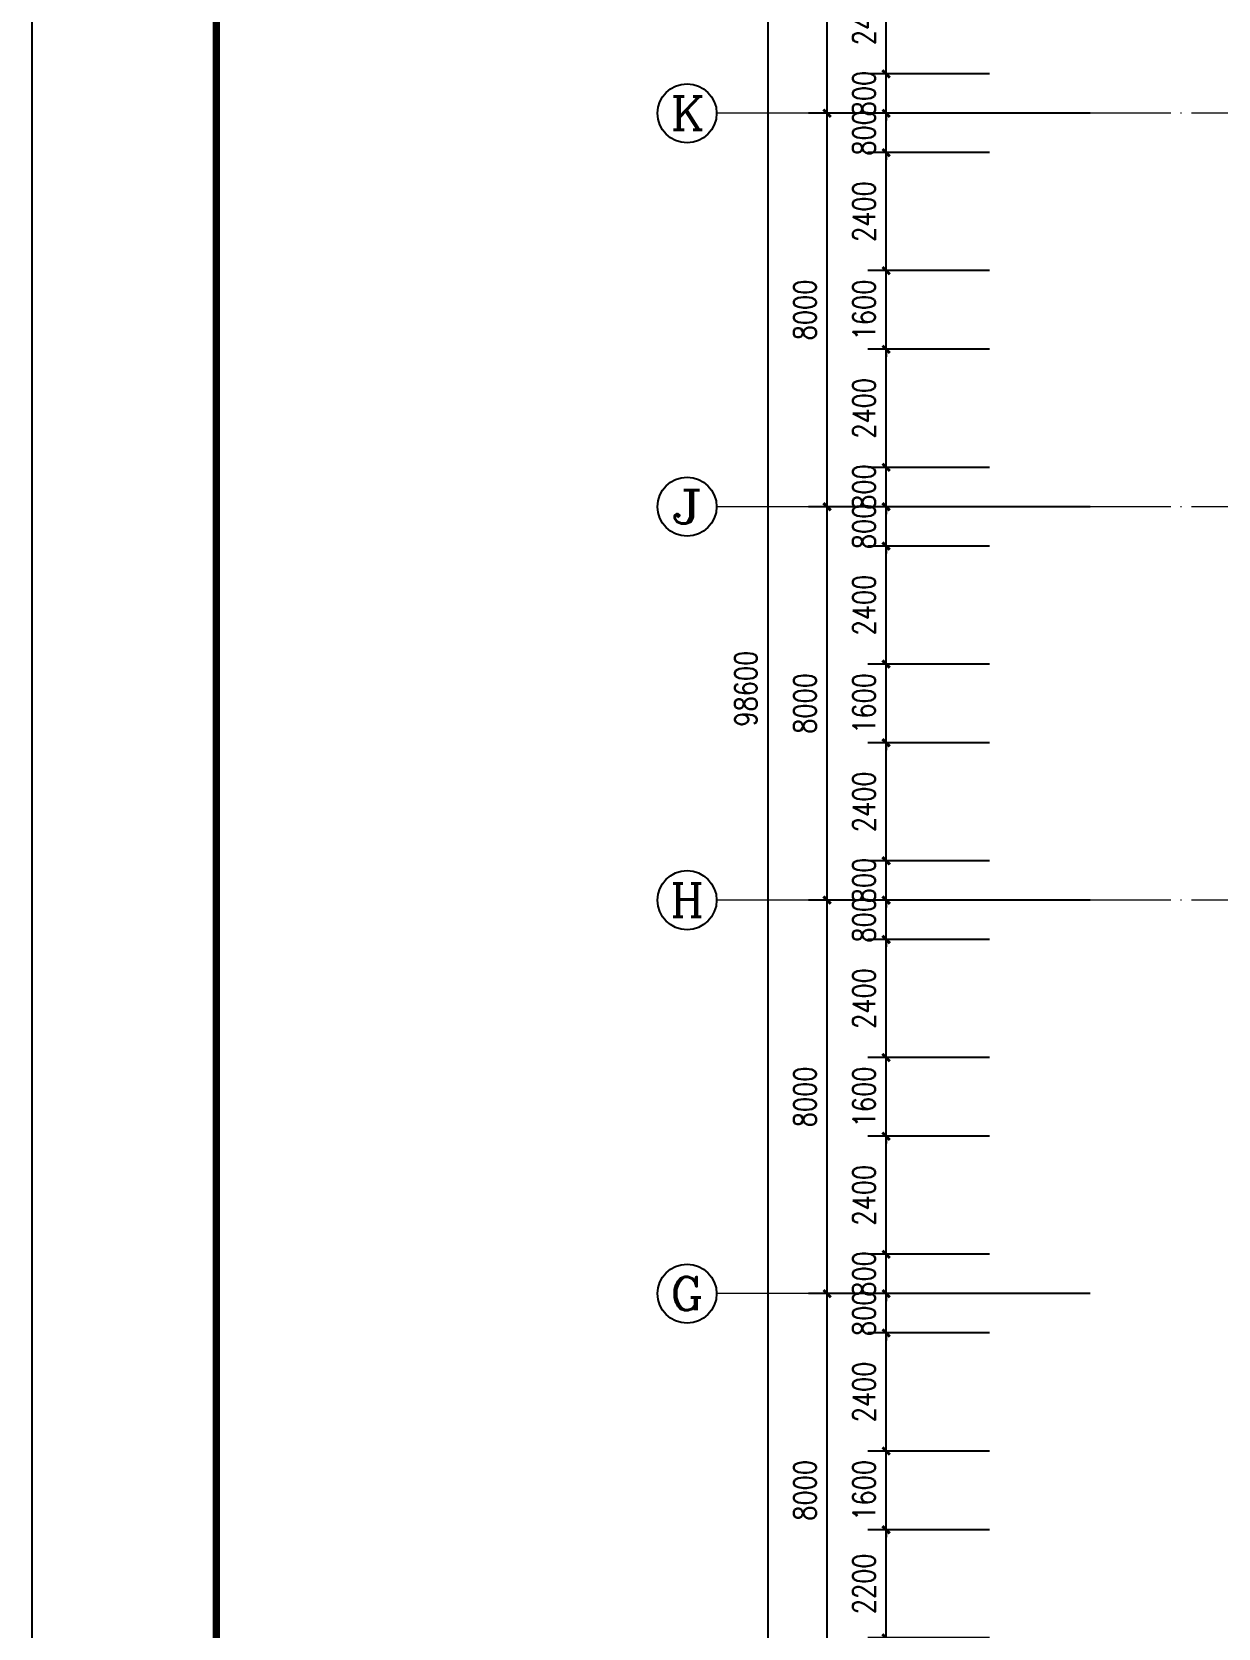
# Model space of a CAD drawing. Extents: x 1417642 to 3570900, y 124798 to 1191112.
# Drawn here: x 1417642 to 1441751, y 296417 to 328871 of the extents above; entities that cross this region are included whole.
import ezdxf
from ezdxf.enums import TextEntityAlignment as Align

# ---------------------------------------------------------------- set-up
doc = ezdxf.new("R2010")
doc.units = 0
doc.header["$LTSCALE"] = 1000
doc.header["$MEASUREMENT"] = 0
doc.linetypes.add('DOTE', pattern=[2.42, 2, -0.2, 0.02, -0.2])
doc.layers.get('0').update_dxf_attribs({"linetype": 'CONTINUOUS'})
doc.layers.get('Defpoints').update_dxf_attribs({"linetype": 'CONTINUOUS'})
for name, color, linetype in [('AXIS', 3, 'CONTINUOUS'), ('AXIS_TEXT', 7, 'CONTINUOUS'), ('DOTE', 1, 'DOTE'), ('PUB_DIM', 3, 'CONTINUOUS'), ('PUB_TITLE', 4, 'CONTINUOUS')]:
    doc.layers.add(name, color=color, linetype=linetype)
doc.styles.add('_TCH_AXIS', font='COMPLEX', dxfattribs={"bigfont": 'GBCBIG'})
doc.styles.add('DIM_FONT', font='SIMPLEX.shx', dxfattribs={"width": 0.8})
doc.dimstyles.new('DIMN150', dxfattribs={"dimscale": 1.5, "dimtxt": 300, "dimasz": 100, "dimexe": 250, "dimexo": 300, "dimgap": 150, "dimtad": 1, "dimdec": 0, "dimzin": 0, "dimdsep": 46, "dimtxsty": 'DIM_FONT', "dimblk": 'ARCHTICK', "dimcen": 0.09, "dimdle": 1.5, "dimclrt": 7, "dimazin": 2, "dimtfac": 1, "dimtdec": 0, "dimtix": 1, "dimtmove": 2, "dimatfit": 3, "dimldrblk": 'ARCHTICK', "dimfxl": 1, "dimtolj": 1, "dimtzin": 0, "dimarcsym": 0})

# ---------------------------------------------------------------- blocks, each defined once
blk = doc.blocks.new('_ArchTick')
at = {"color": 0, "linetype": 'ByBlock', "const_width": 0.4}
blk.add_lwpolyline([(-0.5, -0.5), (0.5, 0.5)], dxfattribs=at)
blk = doc.blocks.new('*D1230')
at = {"layer": 'Defpoints', "color": 0}
for p in [(1432604, 364817), (1436111, 364817), (1436111, 266217)]:
    blk.add_point(p, dxfattribs=at)
at = {"layer": 'PUB_DIM', "color": 0, "lineweight": -2}
for p, q in [((1435661, 364817), (1432229, 364817)), ((1432604, 266215), (1432604, 364819)), ((1435661, 266217), (1432229, 266217))]:
    blk.add_line(p, q, dxfattribs=at)
at = {"layer": 'PUB_DIM', "color": 0, "lineweight": -2, "xscale": 150, "yscale": 150, "zscale": 150}
for p, rotation in [((1432604, 364817), 90), ((1432604, 266217), 270)]:
    blk.add_blockref('_ArchTick', p, dxfattribs=dict(at, rotation=rotation))
at = {"layer": 'PUB_DIM', "color": 7, "insert": (1432154, 315517), "char_height": 450, "attachment_point": 5, "rotation": 90, "style": 'DIM_FONT'}
blk.add_mtext('\\A1;98600', dxfattribs=at)
blk = doc.blocks.new('*D1236')
at = {"layer": 'AXIS', "color": 0, "lineweight": -2}
for p, q in [((1439153, 335217), (1433429, 335217)), ((1433804, 327215), (1433804, 335219)), ((1439153, 327217), (1433429, 327217))]:
    blk.add_line(p, q, dxfattribs=at)
at = {"layer": 'Defpoints', "color": 0}
for p in [(1433804, 335217), (1439603, 335217), (1439603, 327217)]:
    blk.add_point(p, dxfattribs=at)
at = {"layer": 'AXIS', "color": 0, "lineweight": -2, "xscale": 150, "yscale": 150, "zscale": 150}
for p, rotation in [((1433804, 335217), 90), ((1433804, 327217), 270)]:
    blk.add_blockref('_ArchTick', p, dxfattribs=dict(at, rotation=rotation))
at = {"layer": 'AXIS', "color": 7, "insert": (1433354, 331217), "char_height": 450, "attachment_point": 5, "rotation": 90, "style": 'DIM_FONT'}
blk.add_mtext('\\A1;8000', dxfattribs=at)
blk = doc.blocks.new('*D1237')
at = {"layer": 'AXIS', "color": 0, "lineweight": -2}
for p, q in [((1439153, 327217), (1433429, 327217)), ((1433804, 319215), (1433804, 327219)), ((1439153, 319217), (1433429, 319217))]:
    blk.add_line(p, q, dxfattribs=at)
at = {"layer": 'Defpoints', "color": 0}
for p in [(1433804, 327217), (1439603, 327217), (1439603, 319217)]:
    blk.add_point(p, dxfattribs=at)
at = {"layer": 'AXIS', "color": 0, "lineweight": -2, "xscale": 150, "yscale": 150, "zscale": 150}
for p, rotation in [((1433804, 327217), 90), ((1433804, 319217), 270)]:
    blk.add_blockref('_ArchTick', p, dxfattribs=dict(at, rotation=rotation))
at = {"layer": 'AXIS', "color": 7, "insert": (1433354, 323217), "char_height": 450, "attachment_point": 5, "rotation": 90, "style": 'DIM_FONT'}
blk.add_mtext('\\A1;8000', dxfattribs=at)
blk = doc.blocks.new('*D1238')
at = {"layer": 'AXIS', "color": 0, "lineweight": -2}
for p, q in [((1439153, 319217), (1433429, 319217)), ((1433804, 311215), (1433804, 319219)), ((1439153, 311217), (1433429, 311217))]:
    blk.add_line(p, q, dxfattribs=at)
at = {"layer": 'Defpoints', "color": 0}
for p in [(1433804, 319217), (1439603, 319217), (1439603, 311217)]:
    blk.add_point(p, dxfattribs=at)
at = {"layer": 'AXIS', "color": 0, "lineweight": -2, "xscale": 150, "yscale": 150, "zscale": 150}
for p, rotation in [((1433804, 319217), 90), ((1433804, 311217), 270)]:
    blk.add_blockref('_ArchTick', p, dxfattribs=dict(at, rotation=rotation))
at = {"layer": 'AXIS', "color": 7, "insert": (1433354, 315217), "char_height": 450, "attachment_point": 5, "rotation": 90, "style": 'DIM_FONT'}
blk.add_mtext('\\A1;8000', dxfattribs=at)
blk = doc.blocks.new('*D1239')
at = {"layer": 'AXIS', "color": 0, "lineweight": -2}
for p, q in [((1439153, 311217), (1433429, 311217)), ((1433804, 303215), (1433804, 311219)), ((1439153, 303217), (1433429, 303217))]:
    blk.add_line(p, q, dxfattribs=at)
at = {"layer": 'Defpoints', "color": 0}
for p in [(1433804, 311217), (1439603, 311217), (1439603, 303217)]:
    blk.add_point(p, dxfattribs=at)
at = {"layer": 'AXIS', "color": 0, "lineweight": -2, "xscale": 150, "yscale": 150, "zscale": 150}
for p, rotation in [((1433804, 311217), 90), ((1433804, 303217), 270)]:
    blk.add_blockref('_ArchTick', p, dxfattribs=dict(at, rotation=rotation))
at = {"layer": 'AXIS', "color": 7, "insert": (1433354, 307217), "char_height": 450, "attachment_point": 5, "rotation": 90, "style": 'DIM_FONT'}
blk.add_mtext('\\A1;8000', dxfattribs=at)
blk = doc.blocks.new('*D1240')
at = {"layer": 'AXIS', "color": 0, "lineweight": -2}
for p, q in [((1439153, 303217), (1433429, 303217)), ((1433804, 295215), (1433804, 303219)), ((1439153, 295217), (1433429, 295217))]:
    blk.add_line(p, q, dxfattribs=at)
at = {"layer": 'Defpoints', "color": 0}
for p in [(1433804, 303217), (1439603, 303217), (1439603, 295217)]:
    blk.add_point(p, dxfattribs=at)
at = {"layer": 'AXIS', "color": 0, "lineweight": -2, "xscale": 150, "yscale": 150, "zscale": 150}
for p, rotation in [((1433804, 303217), 90), ((1433804, 295217), 270)]:
    blk.add_blockref('_ArchTick', p, dxfattribs=dict(at, rotation=rotation))
at = {"layer": 'AXIS', "color": 7, "insert": (1433354, 299217), "char_height": 450, "attachment_point": 5, "rotation": 90, "style": 'DIM_FONT'}
blk.add_mtext('\\A1;8000', dxfattribs=at)
blk = doc.blocks.new('*D1255')
at = {"layer": 'Defpoints', "color": 0}
for p in [(1435004, 330417), (1437553, 330417), (1437553, 328017)]:
    blk.add_point(p, dxfattribs=at)
at = {"layer": 'PUB_DIM', "color": 0, "lineweight": -2}
for p, q in [((1437103, 330417), (1434629, 330417)), ((1435004, 328015), (1435004, 330419)), ((1437103, 328017), (1434629, 328017))]:
    blk.add_line(p, q, dxfattribs=at)
at = {"layer": 'PUB_DIM', "color": 0, "lineweight": -2, "xscale": 150, "yscale": 150, "zscale": 150}
for p, rotation in [((1435004, 330417), 90), ((1435004, 328017), 270)]:
    blk.add_blockref('_ArchTick', p, dxfattribs=dict(at, rotation=rotation))
at = {"layer": 'PUB_DIM', "color": 7, "insert": (1434554, 329217), "char_height": 450, "attachment_point": 5, "rotation": 90, "style": 'DIM_FONT'}
blk.add_mtext('\\A1;2400', dxfattribs=at)
blk = doc.blocks.new('*D1256')
at = {"layer": 'Defpoints', "color": 0}
for p in [(1435004, 328017), (1437553, 328017), (1437553, 327217)]:
    blk.add_point(p, dxfattribs=at)
at = {"layer": 'PUB_DIM', "color": 0, "lineweight": -2}
for p, q in [((1435004, 328017), (1435004, 328167)), ((1437103, 328017), (1434629, 328017)), ((1435004, 327217), (1435004, 328017)), ((1437103, 327217), (1434629, 327217)), ((1435004, 327217), (1435004, 327067))]:
    blk.add_line(p, q, dxfattribs=at)
at = {"layer": 'PUB_DIM', "color": 0, "lineweight": -2, "xscale": 150, "yscale": 150, "zscale": 150}
for p, rotation in [((1435004, 328017), 270), ((1435004, 327217), 90)]:
    blk.add_blockref('_ArchTick', p, dxfattribs=dict(at, rotation=rotation))
at = {"layer": 'PUB_DIM', "color": 7, "insert": (1434554, 327617), "char_height": 450, "attachment_point": 5, "rotation": 90, "style": 'DIM_FONT'}
blk.add_mtext('\\A1;800', dxfattribs=at)
blk = doc.blocks.new('*D1257')
at = {"layer": 'Defpoints', "color": 0}
for p in [(1435004, 327217), (1437553, 327217), (1437553, 326417)]:
    blk.add_point(p, dxfattribs=at)
at = {"layer": 'PUB_DIM', "color": 0, "lineweight": -2}
for p, q in [((1437103, 327217), (1434629, 327217)), ((1435004, 327217), (1435004, 327367)), ((1435004, 326417), (1435004, 327217)), ((1437103, 326417), (1434629, 326417)), ((1435004, 326417), (1435004, 326267))]:
    blk.add_line(p, q, dxfattribs=at)
at = {"layer": 'PUB_DIM', "color": 0, "lineweight": -2, "xscale": 150, "yscale": 150, "zscale": 150}
for p, rotation in [((1435004, 327217), 270), ((1435004, 326417), 90)]:
    blk.add_blockref('_ArchTick', p, dxfattribs=dict(at, rotation=rotation))
at = {"layer": 'PUB_DIM', "color": 7, "insert": (1434554, 326817), "char_height": 450, "attachment_point": 5, "rotation": 90, "style": 'DIM_FONT'}
blk.add_mtext('\\A1;800', dxfattribs=at)
blk = doc.blocks.new('*D1258')
at = {"layer": 'Defpoints', "color": 0}
for p in [(1435004, 326417), (1437553, 326417), (1437553, 324017)]:
    blk.add_point(p, dxfattribs=at)
at = {"layer": 'PUB_DIM', "color": 0, "lineweight": -2}
for p, q in [((1437103, 326417), (1434629, 326417)), ((1435004, 324015), (1435004, 326419)), ((1437103, 324017), (1434629, 324017))]:
    blk.add_line(p, q, dxfattribs=at)
at = {"layer": 'PUB_DIM', "color": 0, "lineweight": -2, "xscale": 150, "yscale": 150, "zscale": 150}
for p, rotation in [((1435004, 326417), 90), ((1435004, 324017), 270)]:
    blk.add_blockref('_ArchTick', p, dxfattribs=dict(at, rotation=rotation))
at = {"layer": 'PUB_DIM', "color": 7, "insert": (1434554, 325217), "char_height": 450, "attachment_point": 5, "rotation": 90, "style": 'DIM_FONT'}
blk.add_mtext('\\A1;2400', dxfattribs=at)
blk = doc.blocks.new('*D1259')
at = {"layer": 'Defpoints', "color": 0}
for p in [(1435004, 324017), (1437553, 324017), (1437553, 322417)]:
    blk.add_point(p, dxfattribs=at)
at = {"layer": 'PUB_DIM', "color": 0, "lineweight": -2}
for p, q in [((1437103, 324017), (1434629, 324017)), ((1435004, 324017), (1435004, 324167)), ((1435004, 322417), (1435004, 324017)), ((1437103, 322417), (1434629, 322417)), ((1435004, 322417), (1435004, 322267))]:
    blk.add_line(p, q, dxfattribs=at)
at = {"layer": 'PUB_DIM', "color": 0, "lineweight": -2, "xscale": 150, "yscale": 150, "zscale": 150}
for p, rotation in [((1435004, 324017), 270), ((1435004, 322417), 90)]:
    blk.add_blockref('_ArchTick', p, dxfattribs=dict(at, rotation=rotation))
at = {"layer": 'PUB_DIM', "color": 7, "insert": (1434554, 323217), "char_height": 450, "attachment_point": 5, "rotation": 90, "style": 'DIM_FONT'}
blk.add_mtext('\\A1;1600', dxfattribs=at)
blk = doc.blocks.new('*D1260')
at = {"layer": 'Defpoints', "color": 0}
for p in [(1435004, 322417), (1437553, 322417), (1437553, 320017)]:
    blk.add_point(p, dxfattribs=at)
at = {"layer": 'PUB_DIM', "color": 0, "lineweight": -2}
for p, q in [((1437103, 322417), (1434629, 322417)), ((1435004, 320015), (1435004, 322419)), ((1437103, 320017), (1434629, 320017))]:
    blk.add_line(p, q, dxfattribs=at)
at = {"layer": 'PUB_DIM', "color": 0, "lineweight": -2, "xscale": 150, "yscale": 150, "zscale": 150}
for p, rotation in [((1435004, 322417), 90), ((1435004, 320017), 270)]:
    blk.add_blockref('_ArchTick', p, dxfattribs=dict(at, rotation=rotation))
at = {"layer": 'PUB_DIM', "color": 7, "insert": (1434554, 321217), "char_height": 450, "attachment_point": 5, "rotation": 90, "style": 'DIM_FONT'}
blk.add_mtext('\\A1;2400', dxfattribs=at)
blk = doc.blocks.new('*D1261')
at = {"layer": 'Defpoints', "color": 0}
for p in [(1435004, 320017), (1437553, 320017), (1437553, 319217)]:
    blk.add_point(p, dxfattribs=at)
at = {"layer": 'PUB_DIM', "color": 0, "lineweight": -2}
for p, q in [((1437103, 320017), (1434629, 320017)), ((1435004, 320017), (1435004, 320167)), ((1435004, 319217), (1435004, 320017)), ((1437103, 319217), (1434629, 319217)), ((1435004, 319217), (1435004, 319067))]:
    blk.add_line(p, q, dxfattribs=at)
at = {"layer": 'PUB_DIM', "color": 0, "lineweight": -2, "xscale": 150, "yscale": 150, "zscale": 150}
for p, rotation in [((1435004, 320017), 270), ((1435004, 319217), 90)]:
    blk.add_blockref('_ArchTick', p, dxfattribs=dict(at, rotation=rotation))
at = {"layer": 'PUB_DIM', "color": 7, "insert": (1434554, 319617), "char_height": 450, "attachment_point": 5, "rotation": 90, "style": 'DIM_FONT'}
blk.add_mtext('\\A1;800', dxfattribs=at)
blk = doc.blocks.new('*D1262')
at = {"layer": 'Defpoints', "color": 0}
for p in [(1435004, 319217), (1437553, 319217), (1437553, 318417)]:
    blk.add_point(p, dxfattribs=at)
at = {"layer": 'PUB_DIM', "color": 0, "lineweight": -2}
for p, q in [((1435004, 319217), (1435004, 319367)), ((1437103, 319217), (1434629, 319217)), ((1435004, 318417), (1435004, 319217)), ((1437103, 318417), (1434629, 318417)), ((1435004, 318417), (1435004, 318267))]:
    blk.add_line(p, q, dxfattribs=at)
at = {"layer": 'PUB_DIM', "color": 0, "lineweight": -2, "xscale": 150, "yscale": 150, "zscale": 150}
for p, rotation in [((1435004, 319217), 270), ((1435004, 318417), 90)]:
    blk.add_blockref('_ArchTick', p, dxfattribs=dict(at, rotation=rotation))
at = {"layer": 'PUB_DIM', "color": 7, "insert": (1434554, 318817), "char_height": 450, "attachment_point": 5, "rotation": 90, "style": 'DIM_FONT'}
blk.add_mtext('\\A1;800', dxfattribs=at)
blk = doc.blocks.new('*D1263')
at = {"layer": 'Defpoints', "color": 0}
for p in [(1435004, 318417), (1437553, 318417), (1437553, 316017)]:
    blk.add_point(p, dxfattribs=at)
at = {"layer": 'PUB_DIM', "color": 0, "lineweight": -2}
for p, q in [((1437103, 318417), (1434629, 318417)), ((1435004, 316015), (1435004, 318419)), ((1437103, 316017), (1434629, 316017))]:
    blk.add_line(p, q, dxfattribs=at)
at = {"layer": 'PUB_DIM', "color": 0, "lineweight": -2, "xscale": 150, "yscale": 150, "zscale": 150}
for p, rotation in [((1435004, 318417), 90), ((1435004, 316017), 270)]:
    blk.add_blockref('_ArchTick', p, dxfattribs=dict(at, rotation=rotation))
at = {"layer": 'PUB_DIM', "color": 7, "insert": (1434554, 317217), "char_height": 450, "attachment_point": 5, "rotation": 90, "style": 'DIM_FONT'}
blk.add_mtext('\\A1;2400', dxfattribs=at)
blk = doc.blocks.new('*D1264')
at = {"layer": 'Defpoints', "color": 0}
for p in [(1435004, 316017), (1437553, 316017), (1437553, 314417)]:
    blk.add_point(p, dxfattribs=at)
at = {"layer": 'PUB_DIM', "color": 0, "lineweight": -2}
for p, q in [((1435004, 316017), (1435004, 316167)), ((1437103, 316017), (1434629, 316017)), ((1435004, 314417), (1435004, 316017)), ((1437103, 314417), (1434629, 314417)), ((1435004, 314417), (1435004, 314267))]:
    blk.add_line(p, q, dxfattribs=at)
at = {"layer": 'PUB_DIM', "color": 0, "lineweight": -2, "xscale": 150, "yscale": 150, "zscale": 150}
for p, rotation in [((1435004, 316017), 270), ((1435004, 314417), 90)]:
    blk.add_blockref('_ArchTick', p, dxfattribs=dict(at, rotation=rotation))
at = {"layer": 'PUB_DIM', "color": 7, "insert": (1434554, 315217), "char_height": 450, "attachment_point": 5, "rotation": 90, "style": 'DIM_FONT'}
blk.add_mtext('\\A1;1600', dxfattribs=at)
blk = doc.blocks.new('*D1265')
at = {"layer": 'Defpoints', "color": 0}
for p in [(1435004, 314417), (1437553, 314417), (1437553, 312017)]:
    blk.add_point(p, dxfattribs=at)
at = {"layer": 'PUB_DIM', "color": 0, "lineweight": -2}
for p, q in [((1437103, 314417), (1434629, 314417)), ((1435004, 312015), (1435004, 314419)), ((1437103, 312017), (1434629, 312017))]:
    blk.add_line(p, q, dxfattribs=at)
at = {"layer": 'PUB_DIM', "color": 0, "lineweight": -2, "xscale": 150, "yscale": 150, "zscale": 150}
for p, rotation in [((1435004, 314417), 90), ((1435004, 312017), 270)]:
    blk.add_blockref('_ArchTick', p, dxfattribs=dict(at, rotation=rotation))
at = {"layer": 'PUB_DIM', "color": 7, "insert": (1434554, 313217), "char_height": 450, "attachment_point": 5, "rotation": 90, "style": 'DIM_FONT'}
blk.add_mtext('\\A1;2400', dxfattribs=at)
blk = doc.blocks.new('*D1266')
at = {"layer": 'Defpoints', "color": 0}
for p in [(1435004, 312017), (1437553, 312017), (1437553, 311217)]:
    blk.add_point(p, dxfattribs=at)
at = {"layer": 'PUB_DIM', "color": 0, "lineweight": -2}
for p, q in [((1437103, 312017), (1434629, 312017)), ((1435004, 312017), (1435004, 312167)), ((1435004, 311217), (1435004, 312017)), ((1437103, 311217), (1434629, 311217)), ((1435004, 311217), (1435004, 311067))]:
    blk.add_line(p, q, dxfattribs=at)
at = {"layer": 'PUB_DIM', "color": 0, "lineweight": -2, "xscale": 150, "yscale": 150, "zscale": 150}
for p, rotation in [((1435004, 312017), 270), ((1435004, 311217), 90)]:
    blk.add_blockref('_ArchTick', p, dxfattribs=dict(at, rotation=rotation))
at = {"layer": 'PUB_DIM', "color": 7, "insert": (1434554, 311617), "char_height": 450, "attachment_point": 5, "rotation": 90, "style": 'DIM_FONT'}
blk.add_mtext('\\A1;800', dxfattribs=at)
blk = doc.blocks.new('*D1267')
at = {"layer": 'Defpoints', "color": 0}
for p in [(1435004, 311217), (1437553, 311217), (1437553, 310417)]:
    blk.add_point(p, dxfattribs=at)
at = {"layer": 'PUB_DIM', "color": 0, "lineweight": -2}
for p, q in [((1435004, 311217), (1435004, 311367)), ((1437103, 311217), (1434629, 311217)), ((1435004, 310417), (1435004, 311217)), ((1437103, 310417), (1434629, 310417)), ((1435004, 310417), (1435004, 310267))]:
    blk.add_line(p, q, dxfattribs=at)
at = {"layer": 'PUB_DIM', "color": 0, "lineweight": -2, "xscale": 150, "yscale": 150, "zscale": 150}
for p, rotation in [((1435004, 311217), 270), ((1435004, 310417), 90)]:
    blk.add_blockref('_ArchTick', p, dxfattribs=dict(at, rotation=rotation))
at = {"layer": 'PUB_DIM', "color": 7, "insert": (1434554, 310817), "char_height": 450, "attachment_point": 5, "rotation": 90, "style": 'DIM_FONT'}
blk.add_mtext('\\A1;800', dxfattribs=at)
blk = doc.blocks.new('*D1268')
at = {"layer": 'Defpoints', "color": 0}
for p in [(1435004, 310417), (1437553, 310417), (1437553, 308017)]:
    blk.add_point(p, dxfattribs=at)
at = {"layer": 'PUB_DIM', "color": 0, "lineweight": -2}
for p, q in [((1437103, 310417), (1434629, 310417)), ((1435004, 308015), (1435004, 310419)), ((1437103, 308017), (1434629, 308017))]:
    blk.add_line(p, q, dxfattribs=at)
at = {"layer": 'PUB_DIM', "color": 0, "lineweight": -2, "xscale": 150, "yscale": 150, "zscale": 150}
for p, rotation in [((1435004, 310417), 90), ((1435004, 308017), 270)]:
    blk.add_blockref('_ArchTick', p, dxfattribs=dict(at, rotation=rotation))
at = {"layer": 'PUB_DIM', "color": 7, "insert": (1434554, 309217), "char_height": 450, "attachment_point": 5, "rotation": 90, "style": 'DIM_FONT'}
blk.add_mtext('\\A1;2400', dxfattribs=at)
blk = doc.blocks.new('*D1269')
at = {"layer": 'Defpoints', "color": 0}
for p in [(1435004, 308017), (1437553, 308017), (1437553, 306417)]:
    blk.add_point(p, dxfattribs=at)
at = {"layer": 'PUB_DIM', "color": 0, "lineweight": -2}
for p, q in [((1437103, 308017), (1434629, 308017)), ((1435004, 308017), (1435004, 308167)), ((1435004, 306417), (1435004, 308017)), ((1437103, 306417), (1434629, 306417)), ((1435004, 306417), (1435004, 306267))]:
    blk.add_line(p, q, dxfattribs=at)
at = {"layer": 'PUB_DIM', "color": 0, "lineweight": -2, "xscale": 150, "yscale": 150, "zscale": 150}
for p, rotation in [((1435004, 308017), 270), ((1435004, 306417), 90)]:
    blk.add_blockref('_ArchTick', p, dxfattribs=dict(at, rotation=rotation))
at = {"layer": 'PUB_DIM', "color": 7, "insert": (1434554, 307217), "char_height": 450, "attachment_point": 5, "rotation": 90, "style": 'DIM_FONT'}
blk.add_mtext('\\A1;1600', dxfattribs=at)
blk = doc.blocks.new('*D1270')
at = {"layer": 'Defpoints', "color": 0}
for p in [(1435004, 306417), (1437553, 306417), (1437553, 304017)]:
    blk.add_point(p, dxfattribs=at)
at = {"layer": 'PUB_DIM', "color": 0, "lineweight": -2}
for p, q in [((1437103, 306417), (1434629, 306417)), ((1435004, 304015), (1435004, 306419)), ((1437103, 304017), (1434629, 304017))]:
    blk.add_line(p, q, dxfattribs=at)
at = {"layer": 'PUB_DIM', "color": 0, "lineweight": -2, "xscale": 150, "yscale": 150, "zscale": 150}
for p, rotation in [((1435004, 306417), 90), ((1435004, 304017), 270)]:
    blk.add_blockref('_ArchTick', p, dxfattribs=dict(at, rotation=rotation))
at = {"layer": 'PUB_DIM', "color": 7, "insert": (1434554, 305217), "char_height": 450, "attachment_point": 5, "rotation": 90, "style": 'DIM_FONT'}
blk.add_mtext('\\A1;2400', dxfattribs=at)
blk = doc.blocks.new('*D1271')
at = {"layer": 'Defpoints', "color": 0}
for p in [(1435004, 304017), (1437553, 304017), (1437553, 303217)]:
    blk.add_point(p, dxfattribs=at)
at = {"layer": 'PUB_DIM', "color": 0, "lineweight": -2}
for p, q in [((1435004, 304017), (1435004, 304167)), ((1437103, 304017), (1434629, 304017)), ((1435004, 303217), (1435004, 304017)), ((1437103, 303217), (1434629, 303217)), ((1435004, 303217), (1435004, 303067))]:
    blk.add_line(p, q, dxfattribs=at)
at = {"layer": 'PUB_DIM', "color": 0, "lineweight": -2, "xscale": 150, "yscale": 150, "zscale": 150}
for p, rotation in [((1435004, 304017), 270), ((1435004, 303217), 90)]:
    blk.add_blockref('_ArchTick', p, dxfattribs=dict(at, rotation=rotation))
at = {"layer": 'PUB_DIM', "color": 7, "insert": (1434554, 303617), "char_height": 450, "attachment_point": 5, "rotation": 90, "style": 'DIM_FONT'}
blk.add_mtext('\\A1;800', dxfattribs=at)
blk = doc.blocks.new('*D1272')
at = {"layer": 'Defpoints', "color": 0}
for p in [(1435004, 303217), (1437553, 303217), (1437553, 302417)]:
    blk.add_point(p, dxfattribs=at)
at = {"layer": 'PUB_DIM', "color": 0, "lineweight": -2}
for p, q in [((1437103, 303217), (1434629, 303217)), ((1435004, 303217), (1435004, 303367)), ((1435004, 302417), (1435004, 303217)), ((1437103, 302417), (1434629, 302417)), ((1435004, 302417), (1435004, 302267))]:
    blk.add_line(p, q, dxfattribs=at)
at = {"layer": 'PUB_DIM', "color": 0, "lineweight": -2, "xscale": 150, "yscale": 150, "zscale": 150}
for p, rotation in [((1435004, 303217), 270), ((1435004, 302417), 90)]:
    blk.add_blockref('_ArchTick', p, dxfattribs=dict(at, rotation=rotation))
at = {"layer": 'PUB_DIM', "color": 7, "insert": (1434554, 302817), "char_height": 450, "attachment_point": 5, "rotation": 90, "style": 'DIM_FONT'}
blk.add_mtext('\\A1;800', dxfattribs=at)
blk = doc.blocks.new('*D1273')
at = {"layer": 'Defpoints', "color": 0}
for p in [(1435004, 302417), (1437553, 302417), (1437553, 300017)]:
    blk.add_point(p, dxfattribs=at)
at = {"layer": 'PUB_DIM', "color": 0, "lineweight": -2}
for p, q in [((1437103, 302417), (1434629, 302417)), ((1435004, 300015), (1435004, 302419)), ((1437103, 300017), (1434629, 300017))]:
    blk.add_line(p, q, dxfattribs=at)
at = {"layer": 'PUB_DIM', "color": 0, "lineweight": -2, "xscale": 150, "yscale": 150, "zscale": 150}
for p, rotation in [((1435004, 302417), 90), ((1435004, 300017), 270)]:
    blk.add_blockref('_ArchTick', p, dxfattribs=dict(at, rotation=rotation))
at = {"layer": 'PUB_DIM', "color": 7, "insert": (1434554, 301217), "char_height": 450, "attachment_point": 5, "rotation": 90, "style": 'DIM_FONT'}
blk.add_mtext('\\A1;2400', dxfattribs=at)
blk = doc.blocks.new('*D1274')
at = {"layer": 'Defpoints', "color": 0}
for p in [(1435004, 300017), (1437553, 300017), (1437553, 298417)]:
    blk.add_point(p, dxfattribs=at)
at = {"layer": 'PUB_DIM', "color": 0, "lineweight": -2}
for p, q in [((1437103, 300017), (1434629, 300017)), ((1435004, 300017), (1435004, 300167)), ((1435004, 298417), (1435004, 300017)), ((1437103, 298417), (1434629, 298417)), ((1435004, 298417), (1435004, 298267))]:
    blk.add_line(p, q, dxfattribs=at)
at = {"layer": 'PUB_DIM', "color": 0, "lineweight": -2, "xscale": 150, "yscale": 150, "zscale": 150}
for p, rotation in [((1435004, 300017), 270), ((1435004, 298417), 90)]:
    blk.add_blockref('_ArchTick', p, dxfattribs=dict(at, rotation=rotation))
at = {"layer": 'PUB_DIM', "color": 7, "insert": (1434554, 299217), "char_height": 450, "attachment_point": 5, "rotation": 90, "style": 'DIM_FONT'}
blk.add_mtext('\\A1;1600', dxfattribs=at)
blk = doc.blocks.new('*D1275')
at = {"layer": 'Defpoints', "color": 0}
for p in [(1435004, 298417), (1437553, 298417), (1437553, 296217)]:
    blk.add_point(p, dxfattribs=at)
at = {"layer": 'PUB_DIM', "color": 0, "lineweight": -2}
for p, q in [((1437103, 298417), (1434629, 298417)), ((1435004, 296215), (1435004, 298419)), ((1437103, 296217), (1434629, 296217))]:
    blk.add_line(p, q, dxfattribs=at)
at = {"layer": 'PUB_DIM', "color": 0, "lineweight": -2, "xscale": 150, "yscale": 150, "zscale": 150}
for p, rotation in [((1435004, 298417), 90), ((1435004, 296217), 270)]:
    blk.add_blockref('_ArchTick', p, dxfattribs=dict(at, rotation=rotation))
at = {"layer": 'PUB_DIM', "color": 7, "insert": (1434554, 297317), "char_height": 450, "attachment_point": 5, "rotation": 90, "style": 'DIM_FONT'}
blk.add_mtext('\\A1;2200', dxfattribs=at)

msp = doc.modelspace()

# ---------------------------------------------------------------- linework, layer by layer
at = {"layer": 'AXIS', "lineweight": 0}
for p, q in [((1437407.4, 327217), (1431559, 327217)), ((1437407.4, 319217), (1431559, 319217)), ((1437407.4, 311217), (1431559, 311217)), ((1437407.4, 303217), (1431559, 303217))]:
    msp.add_line(p, q, dxfattribs=at)
at = {"layer": 'AXIS'}
for centre in [(1430959, 327217), (1430959, 319217), (1430959, 311217), (1430959, 303217)]:
    msp.add_circle(centre, 600, dxfattribs=at)
at = {"layer": 'DOTE', "lineweight": 0}
for points in [[(1467410.3, 327217), (1432083.9, 327217)], [(1467410.3, 319217), (1432083.9, 319217)], [(1467410.3, 311217), (1432083.9, 311217)]]:
    msp.add_lwpolyline(points, dxfattribs=at)
at = {"layer": 'PUB_TITLE'}
msp.add_lwpolyline([(1417642.3, 252448.4), (1618342.3, 252448.4), (1618342.3, 378598.4), (1417642.3, 378598.4)], close=True, dxfattribs=at)
at = {"layer": 'PUB_TITLE', "const_width": 150}
msp.add_lwpolyline([(1421392.3, 253948.4), (1616842.3, 253948.4), (1616842.3, 377098.4), (1421392.3, 377098.4)], close=True, dxfattribs=at)

# ---------------------------------------------------------------- texts
at = {"layer": 'AXIS_TEXT', "style": '_TCH_AXIS'}
for s, width, p, p2 in [('K', 1.105263, (1430619.5, 326877.6), (1431298.4, 326877.6)), ('J', 1.909091, (1430619.5, 318877.6), (1431298.4, 318877.6)), ('H', 1.05, (1430619.5, 310877.6), (1431298.4, 310877.6)), ('G', 1.166667, (1430619.5, 302877.6), (1431298.4, 302877.6))]:
    msp.add_text(s, height=678.8, dxfattribs=dict(at, width=width)).set_placement(p, p2, align=Align.FIT)

# ---------------------------------------------------------------- dimensions: what is measured, and where the dimension line sits
at = {"layer": 'AXIS'}
for p1, p2, picture, middle in [((1439602.8, 327217), (1439602.8, 335217), '*D1236', (1433353.9, 331217)), ((1439602.8, 319217), (1439602.8, 327217), '*D1237', (1433353.9, 323217)), ((1439602.8, 311217), (1439602.8, 319217), '*D1238', (1433353.9, 315217)), ((1439602.8, 303217), (1439602.8, 311217), '*D1239', (1433353.9, 307217)), ((1439602.8, 295217), (1439602.8, 303217), '*D1240', (1433353.9, 299217))]:
    dim = msp.add_aligned_dim(p1=p1, p2=p2, distance=5799, dimstyle='DIMN150', dxfattribs=at)
    dim.commit()
    dim.dimension.update_dxf_attribs({"geometry": picture, "text_midpoint": middle})
at = {"layer": 'PUB_DIM'}
for p1, p2, distance, picture, middle in [((1436111.2, 266217), (1436111.2, 364817), 3507.3, '*D1230', (1432153.9, 315517)), ((1437552.9, 328017), (1437552.9, 330417), 2549, '*D1255', (1434553.9, 329217)), ((1437552.9, 327217), (1437552.9, 328017), 2549, '*D1256', (1434553.9, 327617)), ((1437552.9, 326417), (1437552.9, 327217), 2549, '*D1257', (1434553.9, 326817)), ((1437552.9, 324017), (1437552.9, 326417), 2549, '*D1258', (1434553.9, 325217)), ((1437552.9, 322417), (1437552.9, 324017), 2549, '*D1259', (1434553.9, 323217)), ((1437552.9, 320017), (1437552.9, 322417), 2549, '*D1260', (1434553.9, 321217)), ((1437552.9, 319217), (1437552.9, 320017), 2549, '*D1261', (1434553.9, 319617)), ((1437552.9, 318417), (1437552.9, 319217), 2549, '*D1262', (1434553.9, 318817)), ((1437552.9, 316017), (1437552.9, 318417), 2549, '*D1263', (1434553.9, 317217)), ((1437552.9, 314417), (1437552.9, 316017), 2549, '*D1264', (1434553.9, 315217)), ((1437552.9, 312017), (1437552.9, 314417), 2549, '*D1265', (1434553.9, 313217)), ((1437552.9, 311217), (1437552.9, 312017), 2549, '*D1266', (1434553.9, 311617)), ((1437552.9, 310417), (1437552.9, 311217), 2549, '*D1267', (1434553.9, 310817)), ((1437552.9, 308017), (1437552.9, 310417), 2549, '*D1268', (1434553.9, 309217)), ((1437552.9, 306417), (1437552.9, 308017), 2549, '*D1269', (1434553.9, 307217)), ((1437552.9, 304017), (1437552.9, 306417), 2549, '*D1270', (1434553.9, 305217)), ((1437552.9, 303217), (1437552.9, 304017), 2549, '*D1271', (1434553.9, 303617)), ((1437552.9, 302417), (1437552.9, 303217), 2549, '*D1272', (1434553.9, 302817)), ((1437552.9, 300017), (1437552.9, 302417), 2549, '*D1273', (1434553.9, 301217)), ((1437552.9, 298417), (1437552.9, 300017), 2549, '*D1274', (1434553.9, 299217)), ((1437552.9, 296217), (1437552.9, 298417), 2549, '*D1275', (1434553.9, 297317))]:
    dim = msp.add_aligned_dim(p1=p1, p2=p2, distance=distance, dimstyle='DIMN150', dxfattribs=at)
    dim.commit()
    dim.dimension.update_dxf_attribs({"geometry": picture, "text_midpoint": middle})

doc.saveas('drawing.dxf')
